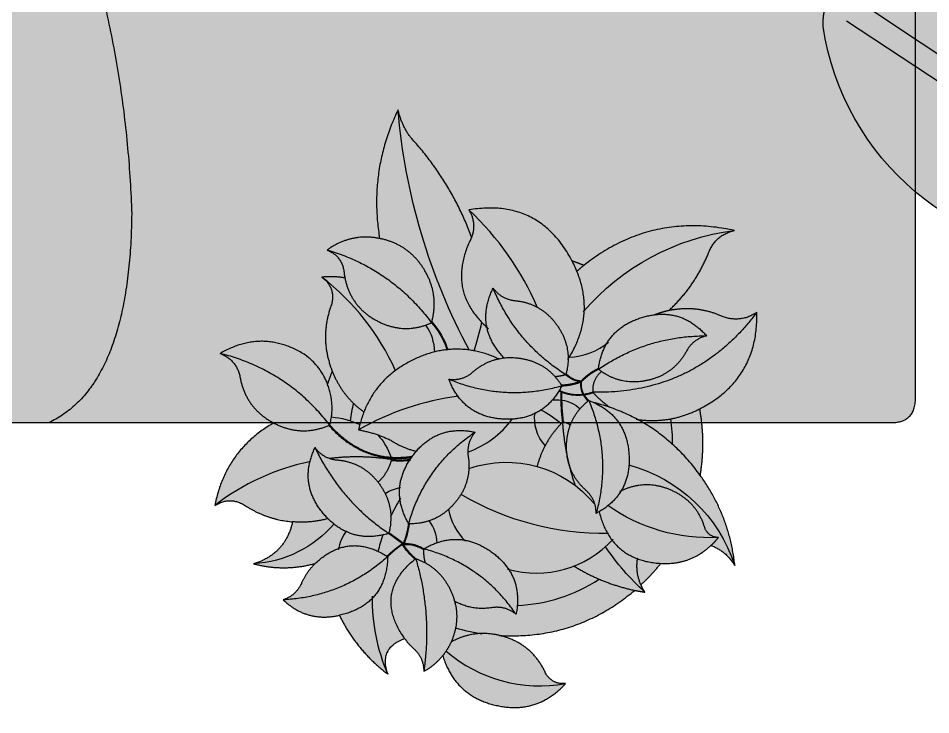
# Model space of a CAD drawing. Header units: metres. Extents: x -17 to 580, y -130 to 19.
# Drawn here: x 315.581 to 316.959, y -29.148 to -28.096 of the extents above; entities that cross this region are included whole.
import ezdxf

# ---------------------------------------------------------------- set-up
doc = ezdxf.new("R2010")
doc.units = ezdxf.units.M
doc.linetypes.add('Style Black Lines_2', pattern=[0])
doc.linetypes.add('Style Border  Fill', pattern=[0])
doc.layers.add('Furniture', color=7, linetype='Continuous', true_color=0x7a8bf7)
doc.layers.add('Imported blocks', color=7, linetype='Continuous', true_color=0x7a8bf7)

# ---------------------------------------------------------------- blocks, each defined once
blk = doc.blocks.new('Armchair round')
at = {"layer": 'Imported blocks', "transparency": 33554483}
h = blk.add_hatch(color=256, dxfattribs=at)
edge = h.paths.add_edge_path(flags=0)
edge.add_spline(control_points=[(0.1499737735708323, 0.06325130641336955), (0.1313258694732813, 0.02376066529356013), (0.08500462045218246, 0.05621246705878366)], knot_values=[0, 0, 0, 1, 1, 1], degree=2, periodic=0)
edge.add_arc((0.3589069686616614, 0.3566144129371362), 0.4065265371930439, 145.2537829922015, 227.641872873092, ccw=False)
edge.add_spline(control_points=[(0.02487038552326958, 0.5883111685626641), (0.1450289749124008, 0.7987602093298279), (0.4483713236997011, 0.7850737043014806)], knot_values=[0, 0, 0, 1, 1, 1], degree=2, periodic=0)
edge.add_spline(control_points=[(0.4483713236997011, 0.7850737043014806), (0.7517136724870013, 0.7987602093298279), (0.8718722618761325, 0.5883111685626636)], knot_values=[0, 0, 0, 1, 1, 1], degree=2, periodic=0)
edge.add_arc((0.5367984801910847, 0.3567313551252242), 0.4073127166741033, -47.53426354331259, 34.649545395741484, ccw=False)
edge.add_spline(control_points=[(0.8117953294672119, 0.05626441509247894), (0.765416762482133, 0.02376034157861341), (0.7467688738288529, 0.06325130641342412)], knot_values=[0, 0, 0, 1, 1, 1], degree=2, periodic=0)
edge.add_spline(control_points=[(0.7467688738288529, 0.06325130641342412), (0.4405073554704849, -0.07871336999504394), (0.1499737735708323, 0.06325130641336955)], knot_values=[0, 0, 0, 1, 1, 1], degree=2, periodic=0)
at = {"layer": 'Imported blocks', "linetype": 'Style Black Lines_2'}
blk.add_lwpolyline([(0.8018568199908718, 0.6423794836078148, 0.3226723737084146), (0.09488582740881384, 0.6423794836078142)], format="xyb", dxfattribs=at)
for points in [[(0.1191595485348046, 0.60289333184312), (0.04551469637796835, 0.574361870890234)], [(0.1424996482007572, 0.5547871741109975), (0.134391594856605, 0.5942962426328063)], [(0.762351052542798, 0.5942962426328063), (0.7542429991986456, 0.5547871741109975)], [(0.8512279510214341, 0.5743618708902318), (0.7775830988645981, 0.60289333184312)], [(0.1155882991884429, 0.5546525585437052), (0.1112258545276862, 0.08115579473470234)], [(0.7811543482109596, 0.5546525585437052), (0.7855167928717163, 0.08115579473470234)], [(0.1482423478650336, 0.5416697514537213), (0.1458264970559163, 0.07780585932439862)], [(0.7485002995343689, 0.5416697514537213), (0.7509161503434859, 0.07780585932439862)]]:
    blk.add_lwpolyline(points, dxfattribs=at)
at = {"layer": 'Imported blocks', "linetype": 'Style Border  Fill'}
for points in [[(0.08500462045218246, 0.05621246705878366, -0.3758159802277521), (0.02487038552326958, 0.5883111685626641)], [(0.8718722618761325, 0.5883111685626636, -0.3747990855418644), (0.8117953294672119, 0.05626441509247894)]]:
    blk.add_lwpolyline(points, format="xyb", dxfattribs=at)
at = {"layer": 'Imported blocks'}
for points, degree in [([(0.02487038552326958, 0.5883111685626641), (0.1450289749124008, 0.7987602093298279), (0.4483713236997011, 0.7850737043014806)], 2), ([(0.4483713236997011, 0.7850737043014806), (0.7517136724870013, 0.7987602093298279), (0.8718722618761325, 0.5883111685626636)], 2), ([(0.134391594856605, 0.5942962426328063), (0.1326169499305749, 0.6029437644248241), (0.127332199212716, 0.6060595770981422), (0.1191595485348046, 0.60289333184312)], 3), ([(0.7775830988645981, 0.60289333184312), (0.7694104481866867, 0.6060595770981422), (0.7641256974688281, 0.6029437644248241), (0.762351052542798, 0.5942962426328063)], 3), ([(0.0295318985182761, 0.5749759424402668), (0.02340749340690033, 0.5793816691171272), (0.02487038552326972, 0.5883111685626613)], 2), ([(0.8718722618761331, 0.5883111685626591), (0.8733351539925017, 0.5793816691171246), (0.8672107488811264, 0.5749759424402646)], 2), ([(0.04551469637796835, 0.574361870890234), (0.03806333501005559, 0.5709390725546915), (0.0295318985182761, 0.5749759424402668)], 2), ([(0.8672107488811264, 0.5749759424402646), (0.8586793123893465, 0.5709390725546889), (0.8512279510214341, 0.5743618708902318)], 2), ([(0.1700306025849176, 0.5337154183224675), (0.1549704667063464, 0.5320412534897286), (0.1455976525677202, 0.5396911625753205), (0.1424996482007572, 0.5547871741109975)], 3), ([(0.7542429991986456, 0.5547871741109975), (0.7511449948316823, 0.5396911625753205), (0.7417721806930558, 0.5320412534897286), (0.7267120448144851, 0.5337154183224675)], 3), ([(0.7267120448144851, 0.5337154183224675), (0.4483713236997011, 0.5646572538123249), (0.1700306025849176, 0.5337154183224675)], 2), ([(0.1458264970559163, 0.07780585932439862), (0.1457936661001774, 0.07150203673156284), (0.1454060694070541, 0.06548324338705924), (0.1499737735708323, 0.06325130641336955)], 3), ([(0.7509161503434859, 0.07780585932439862), (0.7509489812992252, 0.07150203673156284), (0.7513365779923481, 0.06548324338705924), (0.7467688738285699, 0.06325130641336955)], 3), ([(0.1499737735708323, 0.06325130641336955), (0.1313258694732813, 0.02376066529356013), (0.08500462045218246, 0.05621246705878366)], 2), ([(0.7467688738288529, 0.06325130641342412), (0.4405073554704849, -0.07871336999504394), (0.1499737735708323, 0.06325130641336955)], 2), ([(0.8117953294672119, 0.05626441509247894), (0.765416762482133, 0.02376034157861341), (0.7467688738288529, 0.06325130641342412)], 2)]:
    blk.add_open_spline(points, degree=degree, dxfattribs=at)
blk = doc.blocks.new('Carpet lines')
at = {"layer": 'Imported blocks', "transparency": 33554483}
h = blk.add_hatch(color=256, dxfattribs=at)
edge = h.paths.add_edge_path(flags=0)
edge.add_spline(control_points=[(0.15241641, 0.12), (1.183, 0.12), (2.2135835, 0.12)], knot_values=[0, 0, 0, 1, 1, 1], degree=2, periodic=0)
edge.add_spline(control_points=[(2.2135835, 0.12), (2.246, 0.12), (2.246, 0.15241641)], knot_values=[0, 0, 0, 1, 1, 1], degree=2, periodic=0)
edge.add_spline(control_points=[(2.246, 0.15241641), (2.246, 1.6445), (2.246, 3.1365835)], knot_values=[0, 0, 0, 1, 1, 1], degree=2, periodic=0)
edge.add_spline(control_points=[(2.246, 3.1365835), (2.246, 3.169), (2.2135835, 3.169)], knot_values=[0, 0, 0, 1, 1, 1], degree=2, periodic=0)
edge.add_spline(control_points=[(2.2135835, 3.169), (1.183, 3.169), (0.15241641, 3.169)], knot_values=[0, 0, 0, 1, 1, 1], degree=2, periodic=0)
edge.add_spline(control_points=[(0.15241641, 3.169), (0.12, 3.169), (0.12, 3.1365835)], knot_values=[0, 0, 0, 1, 1, 1], degree=2, periodic=0)
edge.add_spline(control_points=[(0.12, 3.1365835), (0.12, 1.6445), (0.12, 0.15241641)], knot_values=[0, 0, 0, 1, 1, 1], degree=2, periodic=0)
edge.add_spline(control_points=[(0.12, 0.15241641), (0.12, 0.12), (0.15241641, 0.12)], knot_values=[0, 0, 0, 1, 1, 1], degree=2, periodic=0)
at = {"layer": 'Imported blocks'}
for points in [[(0.12, 3.1365835), (0.12, 1.6445), (0.12, 0.15241641)], [(1.047, 1.367), (0.74467847, 1.1928752), (0.396, 1.181)], [(0.396, 1.181), (0.17035623, 1.1836073), (0.12, 1.2929424)], [(0.12, 0.15241641), (0.12, 0.12), (0.15241641, 0.12)], [(0.15241641, 0.12), (1.183, 0.12), (2.2135835, 0.12)]]:
    blk.add_open_spline(points, degree=2, dxfattribs=at)
blk = doc.blocks.new('Tradescantia')
at = {"layer": 'Imported blocks', "transparency": 33554483}
h = blk.add_hatch(color=256, dxfattribs=at)
edge = h.paths.add_edge_path(flags=0)
edge.add_spline(control_points=[(0.646816846528909, 0.2494169894796494), (0.6504365695493293, 0.2581902725422344), (0.6534761741146601, 0.2671810286020684)], knot_values=[0, 0, 0, 1, 1, 1], degree=2, periodic=0)
edge.add_spline(control_points=[(0.6534761741146601, 0.2671810286020684), (0.7487369567586982, 0.3171364109929675), (0.7306014973355849, 0.4231612290842361)], knot_values=[0, 0, 0, 1, 1, 1], degree=2, periodic=0)
edge.add_spline(control_points=[(0.7306014973355849, 0.4231612290842361), (0.7110658876252633, 0.4112238938196598), (0.6895510386330101, 0.4190502143353187)], knot_values=[0, 0, 0, 1, 1, 1], degree=2, periodic=0)
edge.add_spline(control_points=[(0.6895510386330101, 0.4190502143353187), (0.7743557244164073, 0.4504840346936422), (0.8408236045331688, 0.5118186962312019)], knot_values=[0, 0, 0, 1, 1, 1], degree=2, periodic=0)
edge.add_spline(control_points=[(0.8408236045331688, 0.5118186962312019), (0.8594558757161932, 0.5252015577129485), (0.881852875068794, 0.5301651180154106)], knot_values=[0, 0, 0, 1, 1, 1], degree=2, periodic=0)
edge.add_spline(control_points=[(0.881852875068794, 0.5301651180154106), (0.7890630275598921, 0.5748791374307972), (0.6874491819164278, 0.5580290422811159)], knot_values=[0, 0, 0, 1, 1, 1], degree=2, periodic=0)
edge.add_spline(control_points=[(0.6874491819164278, 0.5580290422811159), (0.6959604567852711, 0.6013316055849998), (0.6701872899156793, 0.6371547497531445)], knot_values=[0, 0, 0, 1, 1, 1], degree=2, periodic=0)
edge.add_spline(control_points=[(0.6701872899156793, 0.6371547497531445), (0.6597564320607434, 0.6131560583529303), (0.6336383156511638, 0.6115485821546423)], knot_values=[0, 0, 0, 1, 1, 1], degree=2, periodic=0)
edge.add_spline(control_points=[(0.6336383156511638, 0.6115485821546423), (0.6307882765542483, 0.6111415500742695), (0.627968151009095, 0.6105625078669025)], knot_values=[0, 0, 0, 1, 1, 1], degree=2, periodic=0)
edge.add_spline(control_points=[(0.627968151009095, 0.6105625078669025), (0.630875778618098, 0.6278100644837501), (0.6290774625525628, 0.6452082990749987)], knot_values=[0, 0, 0, 1, 1, 1], degree=2, periodic=0)
edge.add_spline(control_points=[(0.6290774625525628, 0.6452082990749987), (0.6137282364575618, 0.6248281798344555), (0.5888187417318895, 0.6303476974297656)], knot_values=[0, 0, 0, 1, 1, 1], degree=2, periodic=0)
edge.add_spline(control_points=[(0.5888187417318895, 0.6303476974297656), (0.5378596268497904, 0.64973969140952), (0.487167540617876, 0.6296600197603887)], knot_values=[0, 0, 0, 1, 1, 1], degree=2, periodic=0)
edge.add_spline(control_points=[(0.487167540617876, 0.6296600197603887), (0.477532843005341, 0.6335582482661754), (0.4676442890692112, 0.6367582614880478)], knot_values=[0, 0, 0, 1, 1, 1], degree=2, periodic=0)
edge.add_spline(control_points=[(0.4676442890692112, 0.6367582614880478), (0.4931931543756978, 0.646670820526827), (0.5100910268677513, 0.6682454642177197)], knot_values=[0, 0, 0, 1, 1, 1], degree=2, periodic=0)
edge.add_spline(control_points=[(0.5100910268677513, 0.6682454642177197), (0.5524199291198155, 0.7324624301729489), (0.5138737254683525, 0.7990187586956292)], knot_values=[0, 0, 0, 1, 1, 1], degree=2, periodic=0)
edge.add_spline(control_points=[(0.5138737254683525, 0.7990187586956292), (0.5040042328983384, 0.7735621461777497), (0.4771275104910783, 0.7687571698908139)], knot_values=[0, 0, 0, 1, 1, 1], degree=2, periodic=0)
edge.add_spline(control_points=[(0.4771275104910783, 0.7687571698908139), (0.4309417229723416, 0.75979668543743), (0.4090092237119571, 0.7181747834318951)], knot_values=[0, 0, 0, 1, 1, 1], degree=2, periodic=0)
edge.add_spline(control_points=[(0.4090092237119571, 0.7181747834318951), (0.3669405917433723, 0.7910963980765264), (0.2842856695342861, 0.8070806250737343)], knot_values=[0, 0, 0, 1, 1, 1], degree=2, periodic=0)
edge.add_spline(control_points=[(0.2842856695342861, 0.8070806250737343), (0.2994754342535269, 0.782786726898879), (0.2829513843136246, 0.7593799284347669)], knot_values=[0, 0, 0, 1, 1, 1], degree=2, periodic=0)
edge.add_spline(control_points=[(0.2829513843136246, 0.7593799284347669), (0.2628870187562127, 0.7273009581370948), (0.2596809559468008, 0.6896000262939397)], knot_values=[0, 0, 0, 1, 1, 1], degree=2, periodic=0)
edge.add_spline(control_points=[(0.2596809559468008, 0.6896000262939397), (0.2108728027642009, 0.7005451883101484), (0.1962228449700424, 0.748372075364249)], knot_values=[0, 0, 0, 1, 1, 1], degree=2, periodic=0)
edge.add_spline(control_points=[(0.1962228449700424, 0.748372075364249), (0.184120477385099, 0.7017361593834834), (0.196822722406425, 0.6552600479718702)], knot_values=[0, 0, 0, 1, 1, 1], degree=2, periodic=0)
edge.add_spline(control_points=[(0.196822722406425, 0.6552600479718702), (0.1838103868720761, 0.6690146789100107), (0.1663319134446691, 0.6762957306850155)], knot_values=[0, 0, 0, 1, 1, 1], degree=2, periodic=0)
edge.add_spline(control_points=[(0.1663319134446691, 0.6762957306850155), (0.1482288877158644, 0.6848072013033681), (0.1418681748621194, 0.7037731182233893)], knot_values=[0, 0, 0, 1, 1, 1], degree=2, periodic=0)
edge.add_spline(control_points=[(0.1418681748621194, 0.7037731182233893), (0.1075697973485436, 0.6675622340193554), (0.1184918509652059, 0.6188968913235899)], knot_values=[0, 0, 0, 1, 1, 1], degree=2, periodic=0)
edge.add_spline(control_points=[(0.1184918509652059, 0.6188968913235899), (0.06550236874053786, 0.5928256224958826), (0.02981212829092043, 0.5457745542681205)], knot_values=[0, 0, 0, 1, 1, 1], degree=2, periodic=0)
edge.add_spline(control_points=[(0.02981212829092043, 0.5457745542681205), (0.06917856718288805, 0.5593521176079569), (0.0835328892391735, 0.5202622189692298)], knot_values=[0, 0, 0, 1, 1, 1], degree=2, periodic=0)
edge.add_spline(control_points=[(0.0835328892391735, 0.5202622189692298), (0.07471486791283397, 0.5140323445849055), (0.0676382363522433, 0.5058781971302904)], knot_values=[0, 0, 0, 1, 1, 1], degree=2, periodic=0)
edge.add_spline(control_points=[(0.0676382363522433, 0.5058781971302904), (0.05386338471715295, 0.4913724005283819), (0.03385939287581052, 0.4913018098973123)], knot_values=[0, 0, 0, 1, 1, 1], degree=2, periodic=0)
edge.add_spline(control_points=[(0.03385939287581052, 0.4913018098973123), (0.04285854920218862, 0.4745294854457449), (0.05769285472307908, 0.4626030835655072)], knot_values=[0, 0, 0, 1, 1, 1], degree=2, periodic=0)
edge.add_spline(control_points=[(0.05769285472307908, 0.4626030835655072), (-0.003339460316871948, 0.4442554413959647), (-0.01747939724670728, 0.3821133329996619)], knot_values=[0, 0, 0, 1, 1, 1], degree=2, periodic=0)
edge.add_spline(control_points=[(-0.01747939724670728, 0.3821133329996619), (-0.03161933417654265, 0.3199712246033592), (0.01546546357717148, 0.2770224030501368)], knot_values=[0, 0, 0, 1, 1, 1], degree=2, periodic=0)
edge.add_spline(control_points=[(0.01546546357717148, 0.2770224030501368), (0.01381476901230964, 0.2960146641111691), (0.02969111224300347, 0.3065679810483933)], knot_values=[0, 0, 0, 1, 1, 1], degree=2, periodic=0)
edge.add_spline(control_points=[(0.02969111224300347, 0.3065679810483933), (0.07618805342090806, 0.3272333245426771), (0.08801565398967312, 0.376722008354497)], knot_values=[0, 0, 0, 1, 1, 1], degree=2, periodic=0)
edge.add_spline(control_points=[(0.08801565398967312, 0.376722008354497), (0.08145444925855656, 0.2610917745340819), (0.1562222662779325, 0.1726430666913627)], knot_values=[0, 0, 0, 1, 1, 1], degree=2, periodic=0)
edge.add_spline(control_points=[(0.1562222662779325, 0.1726430666913627), (0.1546190932638954, 0.1649948260373288), (0.1534355087306258, 0.1572705217665331)], knot_values=[0, 0, 0, 1, 1, 1], degree=2, periodic=0)
edge.add_spline(control_points=[(0.1534355087306258, 0.1572705217665331), (0.1587098640904425, 0.1607489809915621), (0.1645080881020501, 0.1632587820500813)], knot_values=[0, 0, 0, 1, 1, 1], degree=2, periodic=0)
edge.add_spline(control_points=[(0.1645080881020501, 0.1632587820500813), (0.1795485086479445, 0.1469464591238275), (0.1968909848205815, 0.1331064934573389)], knot_values=[0, 0, 0, 1, 1, 1], degree=2, periodic=0)
edge.add_spline(control_points=[(0.1968909848205815, 0.1331064934573389), (0.1942371672902979, 0.089503479863153), (0.2238824393422203, 0.05741885134817471)], knot_values=[0, 0, 0, 1, 1, 1], degree=2, periodic=0)
edge.add_spline(control_points=[(0.2238824393422203, 0.05741885134817471), (0.2156685386160196, 0.03442493511986425), (0.1934905439004615, 0.02134133592197031)], knot_values=[0, 0, 0, 1, 1, 1], degree=2, periodic=0)
edge.add_spline(control_points=[(0.1934905439004615, 0.02134133592197031), (0.2681463462567895, 0.02917587935573896), (0.3298010176179706, 0.07369310463563049)], knot_values=[0, 0, 0, 1, 1, 1], degree=2, periodic=0)
edge.add_spline(control_points=[(0.3298010176179706, 0.07369310463563049), (0.380102800382826, 0.0652033097826391), (0.430288835282883, 0.07435251012912794)], knot_values=[0, 0, 0, 1, 1, 1], degree=2, periodic=0)
edge.add_spline(control_points=[(0.430288835282883, 0.07435251012912794), (0.4759255560856482, -0.01452607859251474), (0.5757999840419792, -0.01184047639281653)], knot_values=[0, 0, 0, 1, 1, 1], degree=2, periodic=0)
edge.add_spline(control_points=[(0.5757999840419792, -0.01184047639281653), (0.5600583688104265, 0.01187858724992905), (0.5691285579386234, 0.03886236199266434)], knot_values=[0, 0, 0, 1, 1, 1], degree=2, periodic=0)
edge.add_spline(control_points=[(0.5691285579386234, 0.03886236199266434), (0.587284990502372, 0.07849698422687754), (0.5785273845308752, 0.1212037010374312)], knot_values=[0, 0, 0, 1, 1, 1], degree=2, periodic=0)
edge.add_spline(control_points=[(0.5785273845308752, 0.1212037010374312), (0.615563286241363, 0.08127516217935508), (0.6660833010346092, 0.06093617655717787)], knot_values=[0, 0, 0, 1, 1, 1], degree=2, periodic=0)
edge.add_spline(control_points=[(0.6660833010346092, 0.06093617655717787), (0.6929723866482888, 0.050272879784738), (0.6995879864846398, 0.02211328706746932)], knot_values=[0, 0, 0, 1, 1, 1], degree=2, periodic=0)
edge.add_spline(control_points=[(0.6995879864846398, 0.02211328706746932), (0.7272388092914018, 0.1483103014894633), (0.6468168465289212, 0.2494169894796612)], knot_values=[0, 0, 0, 1, 1, 1], degree=2, periodic=0)
at = {"layer": 'Imported blocks'}
for points, degree in [([(0.2842856695342861, 0.8070806250737343), (0.2994754342535269, 0.782786726898879), (0.2829513843136246, 0.7593799284347669)], 2), ([(0.3506378735883927, 0.6627005573155166), (0.3398668288251041, 0.7154661130311051), (0.317312676112258, 0.7645431579210451), (0.2842856695342846, 0.8070806250737348)], 3), ([(0.4090092237119571, 0.7181747834318951), (0.3669405917433723, 0.7910963980765264), (0.2842856695342861, 0.8070806250737343)], 2), ([(0.4057966225940445, 0.6333905985407319), (0.4884483932757482, 0.6975337362073576), (0.5138737254683418, 0.7990187586955981)], 2), ([(0.5138737254683525, 0.7990187586956292), (0.5040042328983384, 0.7735621461777497), (0.4771275104910783, 0.7687571698908139)], 2), ([(0.5100910268677513, 0.6682454642177197), (0.5524199291198155, 0.7324624301729489), (0.5138737254683525, 0.7990187586956292)], 2), ([(0.2829513843136246, 0.7593799284347669), (0.2628870187562127, 0.7273009581370948), (0.2596809559468008, 0.6896000262939397)], 2), ([(0.4771275104910783, 0.7687571698908139), (0.4309417229723416, 0.75979668543743), (0.4090092237119571, 0.7181747834318951)], 2), ([(0.1962228449700424, 0.748372075364249), (0.184120477385099, 0.7017361593834834), (0.196822722406425, 0.6552600479718702)], 2), ([(0.2596809559468008, 0.6896000262939397), (0.2108728027642009, 0.7005451883101484), (0.1962228449700424, 0.748372075364249)], 2), ([(0.2566508164503659, 0.626673650168837), (0.22070672559168, 0.6578747382274991), (0.1993539167431216, 0.700878055180055), (0.1962228449700608, 0.7483720753642192)], 3), ([(0.4090092237119789, 0.7181747834318909), (0.3870767244515858, 0.6765528814263733), (0.4057966225940445, 0.6333905985407319)], 2), ([(0.1418681748621194, 0.7037731182233893), (0.1075697973485436, 0.6675622340193554), (0.1184918509652059, 0.6188968913235899)], 2), ([(0.1663319134446691, 0.6762957306850155), (0.1482288877158644, 0.6848072013033681), (0.1418681748621194, 0.7037731182233893)], 2), ([(0.207104811082279, 0.5458224582447091), (0.1465725692190565, 0.6132688051351188), (0.1418681748621179, 0.7037731182234167)], 2), ([(0.264431087248733, 0.6358810535565229), (0.2573615417701099, 0.6623254278253708), (0.2596809559467957, 0.6896000262939498)], 2), ([(0.196822722406425, 0.6552600479718702), (0.1838103868720761, 0.6690146789100107), (0.1663319134446691, 0.6762957306850155)], 2), ([(0.2708485348025932, 0.6419511064819193), (0.3168381672615362, 0.6815115997849767), (0.3717347862263612, 0.6556960976531039)], 2), ([(0.4676442890692112, 0.6367582614880478), (0.4931931543756978, 0.646670820526827), (0.5100910268677513, 0.6682454642177197)], 2), ([(0.1968227224064494, 0.6552600479718772), (0.24478262152209, 0.6045642516312002), (0.2071048110822898, 0.54582245824471)], 2), ([(0.3717347862263598, 0.6556960976531208), (0.291761863164913, 0.6176390667530983), (0.2421797648958295, 0.5442522726062478)], 2), ([(0.3717347862263825, 0.6556960976531029), (0.3557170562002339, 0.6437129011916224), (0.3533066443734156, 0.6238545380302278)], 2), ([(0.2421797648958269, 0.5442522726062445), (0.2248589023436501, 0.6023906131788618), (0.2708485348025932, 0.6419511064819193)], 2), ([(0.4052802520404111, 0.6346034423066885), (0.4028083109910767, 0.632415802238349), (0.4003934142469119, 0.6301635736539544), (0.398043359801157, 0.6278454814586348)], 3), ([(0.4057966225940499, 0.6333905985407509), (0.4372704505971887, 0.6249736885343634), (0.4676442890692306, 0.6367582614880504)], 2), ([(0.487167540617876, 0.6296600197603887), (0.477532843005341, 0.6335582482661754), (0.4676442890692112, 0.6367582614880478)], 2), ([(0.5888187417318895, 0.6303476974297656), (0.5378596268497904, 0.64973969140952), (0.487167540617876, 0.6296600197603887)], 2), ([(0.4878043052227901, 0.533997002044818), (0.5435603457629237, 0.5589584599253796), (0.591722325400525, 0.5968719342489941), (0.6290774625525426, 0.6452082990749722)], 3), ([(0.6701872899156777, 0.6371547497531287), (0.6414840926947134, 0.5399657396529083), (0.5601026548554878, 0.4795783337624059)], 2), ([(0.6290774625525628, 0.6452082990749987), (0.6137282364575618, 0.6248281798344555), (0.5888187417318895, 0.6303476974297656)], 2), ([(0.627968151009095, 0.6105625078669025), (0.630875778618098, 0.6278100644837501), (0.6290774625525628, 0.6452082990749987)], 2), ([(0.6701872899156793, 0.6371547497531445), (0.6597564320607434, 0.6131560583529303), (0.6336383156511638, 0.6115485821546423)], 2), ([(0.6874491819164278, 0.5580290422811159), (0.6959604567852711, 0.6013316055849998), (0.6701872899156793, 0.6371547497531445)], 2), ([(0.2459812419041077, 0.6081579941820271), (0.2374114565576592, 0.6144496927867361), (0.2276193802945254, 0.6186674104848378), (0.2171599903648843, 0.6205721032465249)], 3), ([(0.3533066443734156, 0.6238545380302278), (0.3501468760400129, 0.5823594784252843), (0.3163157637093023, 0.5581256189306403)], 2), ([(0.3536490638488196, 0.5397987438783358), (0.360790253451441, 0.5863022858223267), (0.3553748777272797, 0.6330382431575984)], 2), ([(0.3583229435611247, 0.5088350659906719), (0.3468992108394928, 0.5810337468099246), (0.4057966225940499, 0.6333905985407509)], 2), ([(0.3915930667207079, 0.6211307553873635), (0.3895411488932739, 0.6188734721341258), (0.3875516354376005, 0.6165593657189307), (0.3856316559746231, 0.6141888408046663)], 3), ([(0.398043359801157, 0.6278454814586348), (0.3958335000964615, 0.6256656772658173), (0.3936809769946756, 0.6234276333776404), (0.3915930667207079, 0.6211307553873635)], 3), ([(0.4180270244981324, 0.6309275336364304), (0.4166685044867672, 0.6159997137517904), (0.4128258624343578, 0.6014867461402931), (0.4066192866830937, 0.5878425605444669)], 3), ([(0.4871675406178558, 0.629660019760412), (0.4492195216613776, 0.6146284079838465), (0.4252428927546414, 0.5815962605878436)], 2), ([(0.1184918509652059, 0.6188968913235899), (0.06550236874053786, 0.5928256224958826), (0.02981212829092043, 0.5457745542681205)], 2), ([(0.2071048110822898, 0.54582245824471), (0.1344162827792481, 0.5479424757288522), (0.1184918509651953, 0.6188968913236088)], 2), ([(0.3801737365712318, 0.6070291896738749), (0.3784521929036973, 0.604624571707853), (0.3768030402330846, 0.602168041528163), (0.3752329668784307, 0.5996618909819649)], 3), ([(0.3856316559746231, 0.6141888408046663), (0.3837426219203048, 0.6118565229981461), (0.3819208984835848, 0.6094695906949014), (0.3801737365712318, 0.6070291896738749)], 3), ([(0.6279681510090859, 0.6105625078668914), (0.5836196718055341, 0.6014566574780882), (0.5627920620975362, 0.5612582148114571)], 2), ([(0.6336383156511638, 0.6115485821546423), (0.6307882765542483, 0.6111415500742695), (0.627968151009095, 0.6105625078669025)], 2), ([(0.3752329668784307, 0.5996618909819649), (0.3736830969088016, 0.5971879890719625), (0.3722102841959487, 0.5946657355888975), (0.3708209278764409, 0.5920982562924568)], 3), ([(0.4387497950671659, 0.5975547740207691), (0.430051864508827, 0.5997754027437442), (0.4212436105843249, 0.6015152015130512), (0.4123545810156541, 0.6027683340879546)], 3), ([(0.366948073578318, 0.584350196676758), (0.3657524583023062, 0.5817480751568102), (0.364642396798796, 0.579106597482679), (0.3636225039295422, 0.5764307204254435)], 3), ([(0.3708209278764409, 0.5920982562924568), (0.369446528097588, 0.5895584161321679), (0.368153797553048, 0.5869743186369821), (0.366948073578318, 0.584350196676758)], 3), ([(0.3985309689762923, 0.5897487415392194), (0.3940274088684694, 0.564382113282375), (0.3828819447832526, 0.5411544032555473)], 2), ([(0.5032478138733883, 0.5095198441607539), (0.4702518459206161, 0.5749066723854599), (0.3985309689762923, 0.5897487415392194)], 2), ([(0.4494285087400641, 0.4387302804707626), (0.4424054685445081, 0.4920262369735088), (0.4252008057554492, 0.5430743172867151), (0.3985309689762913, 0.5897487415392335)], 3), ([(0.1475677400472171, 0.5694930879008089), (0.1069629380546055, 0.5699966942260958), (0.06705569346793284, 0.5619585098134926), (0.02981212829089777, 0.5457745542681381)], 3), ([(0.3608510302461128, 0.5683533395303835), (0.3600209407245231, 0.5656390212498023), (0.3592825266941201, 0.5628966549533388), (0.358637877833706, 0.560132424635536)], 3), ([(0.3636225039295422, 0.5764307204254435), (0.3626085155232311, 0.5737703348157903), (0.3616836547472194, 0.5710759469666093), (0.3608510302461128, 0.5683533395303835)], 3), ([(0.2400361527067088, 0.5529477874812384), (0.2317319949510923, 0.5559012528698345), (0.2232994982111656, 0.5584690061573376), (0.2147585888192242, 0.5606449796384364)], 3), ([(0.3163157637093023, 0.5581256189306403), (0.2824846513785915, 0.5338917594359963), (0.2421797648958269, 0.5442522726062445)], 2), ([(0.3194399804461733, 0.5604687321165535), (0.3334921476974501, 0.5450820209410774), (0.3536490638488173, 0.5397987438783134)], 2), ([(0.3569859112334236, 0.5517826909894153), (0.3565280505552216, 0.5489748162316902), (0.3561647467443813, 0.5461515455646458), (0.3558952857723784, 0.5433193804202874)], 3), ([(0.3909825271053313, 0.5608069790923333), (0.3811862241432396, 0.5517229802907881), (0.3696375194127986, 0.544937229967784), (0.3569340794848558, 0.5408009031010207)], 3), ([(0.358637877833706, 0.560132424635536), (0.357993383065502, 0.5573688550593936), (0.3574426086467458, 0.5545834319130981), (0.3569859112334236, 0.5517826909894153)], 3), ([(0.5627920620975362, 0.5612582148114571), (0.5419644523895383, 0.5210597721448258), (0.5601026548554857, 0.4795783337624041)], 2), ([(0.640931515950061, 0.4909555549622218), (0.6788579762547958, 0.5143198174292258), (0.6874491819164171, 0.5580290422811198)], 2), ([(0.881852875068794, 0.5301651180154106), (0.7890630275598921, 0.5748791374307972), (0.6874491819164278, 0.5580290422811159)], 2), ([(0.02981212829092043, 0.5457745542681205), (0.06917856718288805, 0.5593521176079569), (0.0835328892391735, 0.5202622189692298)], 2), ([(0.08353288923917547, 0.5202622189692265), (0.1517594871354613, 0.5684638640814432), (0.2043137395994938, 0.5035306845815005)], 2), ([(0.2261940164654499, 0.5224320318931575), (0.2178164733649402, 0.5350796962937936), (0.207104811082279, 0.5458224582447091)], 2), ([(0.2077890153241356, 0.5469062290090311), (0.2149445049080837, 0.5397565412125973), (0.2213629692859658, 0.531931354625404), (0.2269748119765239, 0.523515519052575)], 3), ([(0.2421797648958295, 0.5442522726062478), (0.2340969131814035, 0.5334080707556482), (0.2261940164654618, 0.5224320318931487)], 2), ([(0.2434948538023846, 0.5439248564265686), (0.2380630411809116, 0.5366422255629181), (0.2326919576819621, 0.529314647726185), (0.2273820160189098, 0.5219426859665192)], 3), ([(0.2953680883564505, 0.5262813917180404), (0.2863928705155521, 0.531864408388656), (0.2771211851601804, 0.5369436248726909), (0.2675845306182293, 0.5415017857500004)], 3), ([(0.3022649755033728, 0.5498900706913299), (0.3070166556060787, 0.5427611793111545), (0.3101240217355563, 0.534752934587551), (0.311424302376177, 0.5262848281661356)], 3), ([(0.3524311826171936, 0.5401296280083263), (0.3512022702500384, 0.530580604709561), (0.3513838860582048, 0.5209429961918535), (0.3529716910973695, 0.5114470524934045)], 3), ([(0.3536490638488173, 0.5397987438783134), (0.3518583107492507, 0.5256851463391754), (0.3542045749500733, 0.5116532014825119)], 2), ([(0.3556503950088591, 0.5403933016089464), (0.3546531050022341, 0.540084660280655), (0.3536490638488196, 0.5397987438783358)], 2), ([(0.3558952857723784, 0.5433193804202874), (0.3556244176726278, 0.5404724256827215), (0.3554483750671374, 0.5376164833312053), (0.3553648005694266, 0.5347578883861894)], 3), ([(0.3828819447832526, 0.5411544032555473), (0.3709255464070614, 0.5233523536595953), (0.3662266510169092, 0.5024289501587368)], 2), ([(0.2566411224175811, 0.5141045780712828), (0.309189399418684, 0.5444155910583782), (0.3583229435611199, 0.5088350659906787)], 2), ([(0.3553648005694266, 0.5347578883861894), (0.355280581371295, 0.5318772420090406), (0.3552902623963402, 0.5289939019559037), (0.3553906196879042, 0.5261137758090605)], 3), ([(0.3553906196879042, 0.5261137758090605), (0.355491975897276, 0.5232049819964024), (0.3556858224700975, 0.5202994663884238), (0.3559676313873849, 0.5174025801329297)], 3), ([(0.5183323850919203, 0.4222223760934675), (0.6311558036556127, 0.4828510370435704), (0.7542246742298264, 0.5193947579652216), (0.8818528750687876, 0.530165118015404)], 3), ([(0.8408236045331688, 0.5118186962312019), (0.8594558757161932, 0.5252015577129485), (0.881852875068794, 0.5301651180154106)], 2), ([(0.0835328892391735, 0.5202622189692298), (0.07471486791283397, 0.5140323445849055), (0.0676382363522433, 0.5058781971302904)], 2), ([(0.2035054463160107, 0.5045149127001587), (0.2097350177898528, 0.5120343979913504), (0.2171428565195157, 0.5184197058377102), (0.2254987318084227, 0.5234723851218512)], 3), ([(0.2261940164654442, 0.5224320318931376), (0.2136385696668823, 0.5148512458003736), (0.2043137395994827, 0.5035306845815093)], 2), ([(0.2172862939610667, 0.4913949151433863), (0.2230184248637919, 0.5004895714484459), (0.2256830526683145, 0.5109652355611205), (0.2249931332071298, 0.5216934278193817)], 3), ([(0.2187578426740089, 0.4913965182696319), (0.2274824738386286, 0.5057146966329666), (0.2261940164654442, 0.5224320318931376)], 2), ([(0.2261940164654618, 0.5224320318931487), (0.2408774975149587, 0.5162936765397426), (0.2566411224175982, 0.5141045780712815)], 2), ([(0.2262824348274126, 0.5210419073160893), (0.2360187848223243, 0.5170285632243563), (0.2461945712589156, 0.51427970094899), (0.2566273994818039, 0.5128445921399543)], 3), ([(0.2873022421196367, 0.4451951317164998), (0.2558939392997238, 0.472496095463444), (0.2566411224175811, 0.5141045780712828)], 2), ([(0.2566411224175982, 0.5141045780712815), (0.3443730910821087, 0.48957155902289), (0.3950526951802466, 0.4138725162427172)], 2), ([(0.3559676313873849, 0.5174025801329297), (0.3562527930510904, 0.5144712289459845), (0.3566280225268747, 0.5115487136637966), (0.3570883029896686, 0.5086397133369174)], 3), ([(0.6895510386330101, 0.4190502143353187), (0.7743557244164073, 0.4504840346936422), (0.8408236045331688, 0.5118186962312019)], 2), ([(0.0676382363522433, 0.5058781971302904), (0.05386338471715295, 0.4913724005283819), (0.03385939287581052, 0.4913018098973123)], 2), ([(0.2043137395994827, 0.5035306845815093), (0.1204328034252929, 0.4786514805476112), (0.03385939287583315, 0.4913018098972838)], 2), ([(0.2043137395994938, 0.5035306845815005), (0.190379561174371, 0.4652647819894632), (0.1528850526807682, 0.449371309669368)], 2), ([(0.3583229435611199, 0.5088350659906787), (0.407456487703556, 0.4732545409229791), (0.3950526951802172, 0.4138725162427118)], 2), ([(0.5055755615453523, 0.3776226297453534), (0.5362437818261608, 0.4441330159360483), (0.5032478138733883, 0.5095198441607539)], 2), ([(0.03385939287581052, 0.4913018098973123), (0.04285854920218862, 0.4745294854457449), (0.05769285472307908, 0.4626030835655072)], 2), ([(0.1200256847214963, 0.3519110685658411), (0.1953759586209282, 0.4032613686675506), (0.2187578426740089, 0.4913965182696319)], 2), ([(0.1975616746022933, 0.4889970722537731), (0.2080152392573185, 0.4914734470661254), (0.2187578426740185, 0.4913965182696236)], 2), ([(0.2187578426740185, 0.4913965182696236), (0.2496343147108306, 0.4391784907441676), (0.2145862277321711, 0.3896637401820753)], 2), ([(0.2276822580366633, 0.4711782538178714), (0.2399915880353468, 0.4717034840983282), (0.251677034150701, 0.4757915059106033), (0.2616293202500536, 0.4830542514837757)], 3), ([(0.5157403429087265, 0.4748108341666491), (0.5305518797831739, 0.4750624839631734), (0.5447064590104344, 0.4796747048370584), (0.5568228909236133, 0.4881974408940126)], 3), ([(0.5601026548554857, 0.4795783337624041), (0.6030050556453259, 0.4675912924952176), (0.640931515950061, 0.4909555549622218)], 2), ([(0.5601026548554878, 0.4795783337624059), (0.5419185266709782, 0.4634523190928008), (0.5187942544312995, 0.4559704142323524)], 2), ([(0.5615417094875983, 0.479187591996815), (0.5492548689478375, 0.4681376126703706), (0.5349013654099362, 0.4598681019425223), (0.5191790541219615, 0.4547811164571506)], 3), ([(0.05769285472307908, 0.4626030835655072), (-0.003339460316871948, 0.4442554413959647), (-0.01747939724670728, 0.3821133329996619)], 2), ([(0.06437312106709334, 0.4577027194592026), (0.02142302885339416, 0.40711597939267), (0.003896309194870099, 0.3423667475537086), (0.01546546357717429, 0.2770224030501281)], 3), ([(0.07820135204879848, 0.4500731564984221), (0.0671362044274763, 0.4550108721531499), (0.05769285472310846, 0.4626030835654865)], 2), ([(0.1528850526807682, 0.449371309669368), (0.1153905441871654, 0.4334778373492728), (0.07820135204879848, 0.4500731564984221)], 2), ([(0.08801565398966474, 0.3767220083544928), (0.097232624565937, 0.415287374161381), (0.07820135204877061, 0.4500731564984266)], 2), ([(0.09970729917509388, 0.4434388295760283), (0.09580364059682552, 0.4303707961173339), (0.0928273052189839, 0.4170570520059789), (0.09079464655616454, 0.4035707497872939)], 3), ([(0.1301997575069763, 0.387265977338526), (0.1250112970069868, 0.4177764240924713), (0.13983803054841, 0.444942127764154)], 2), ([(0.2786696031160187, 0.4538028502199346), (0.2602289101965005, 0.4505026097345594), (0.243587310751595, 0.4416828372310865), (0.2305032287489558, 0.4282754683332941)], 3), ([(0.3598096688119379, 0.4244276298742706), (0.3187105449395495, 0.4178941679695555), (0.2873022421196367, 0.4451951317164998)], 2), ([(0.4147565464049427, 0.371317411732056), (0.4182841937756899, 0.4318784109652058), (0.4750022228512364, 0.4533991939870982)], 2), ([(0.4147565464049427, 0.371317411732056), (0.4182841937756899, 0.4318784109652058), (0.4750022228512364, 0.4533991939870982)], 2), ([(0.4750022228512397, 0.4533991939870956), (0.4407489003052944, 0.3698033703513438), (0.4650646694087088, 0.2827959269474354)], 2), ([(0.4750022228512752, 0.4533991939870845), (0.4724829100020047, 0.4335543524560335), (0.4850836618024263, 0.4180177593066856)], 2), ([(0.4750022228512752, 0.4533991939870845), (0.4724829100020047, 0.4335543524560335), (0.4850836618024263, 0.4180177593066856)], 2), ([(0.3013698934504679, 0.4351820332293113), (0.2615435071212273, 0.3672770172365024), (0.2413398541724501, 0.2908554204971455), (0.2424040808300698, 0.2121401127949535)], 3), ([(0.6815665154759362, 0.4228276577790645), (0.6056870229032679, 0.4562862754398887), (0.551328458175314, 0.3936578240014685)], 2), ([(0.3401225549715685, 0.4235031325113606), (0.3635447202109866, 0.3532917855978583), (0.3430263555607616, 0.2806269628395789), (0.2863402908659425, 0.2330357753220818)], 3), ([(0.3950526951802115, 0.413872516242709), (0.3796865173426369, 0.4266805313617296), (0.3598096688119379, 0.4244276298742706)], 2), ([(0.3650815303196361, 0.4247254407385512), (0.3746761283668821, 0.3977690394940936), (0.3918582045970789, 0.3747117723412653), (0.4149460330995389, 0.3578104098286924)], 3), ([(0.4850836618024263, 0.4180177593066856), (0.5127182314196673, 0.3869025753990265), (0.5066237133012504, 0.3457360725545584)], 2), ([(0.4850836618024263, 0.4180177593066856), (0.5127182314196673, 0.3869025753990265), (0.5066237133012504, 0.3457360725545584)], 2), ([(0.5172538025074764, 0.4150404005198798), (0.5318012999790626, 0.4111567791397356), (0.546351669819981, 0.4072839314772609), (0.5609049031646064, 0.4034218598922016)], 3), ([(0.5829757275133659, 0.3194775226724919), (0.6389750284205078, 0.3435349271524981), (0.6889692234200279, 0.3786479256680272), (0.7306014973355879, 0.4231612290842317)], 3), ([(0.6534761741146601, 0.2671810286020684), (0.7487369567586982, 0.3171364109929675), (0.7306014973355849, 0.4231612290842361)], 2), ([(0.689551038633012, 0.4190502143353199), (0.6853825987261765, 0.4205665413508135), (0.6815665154759362, 0.4228276577790645)], 2), ([(0.7306014973355849, 0.4231612290842361), (0.7110658876252633, 0.4112238938196598), (0.6895510386330101, 0.4190502143353187)], 2), ([(0.2145862277321711, 0.3896637401820753), (0.1795381407535115, 0.340148989619983), (0.1200256847214955, 0.3519110685658353)], 2), ([(0.1200256847214955, 0.3519110685658353), (0.132667085587523, 0.3674146054774307), (0.1301997575069763, 0.387265977338526)], 2), ([(0.481751230109084, 0.2766766514811183), (0.5298214752180578, 0.3523182299571943), (0.6126591450898313, 0.3865281307083976)], 2), ([(0.5069052796052442, 0.3697884995072701), (0.5539475251685484, 0.4150193854419084), (0.6126591450898291, 0.3865281307084233)], 2), ([(0.6126591450898291, 0.3865281307084233), (0.5964960987611571, 0.3747416721223115), (0.5938430671120948, 0.3549142644325965)], 2), ([(-0.01747939724670728, 0.3821133329996619), (-0.03161933417654265, 0.3199712246033592), (0.01546546357717148, 0.2770224030501368)], 2), ([(0.02969111224300347, 0.3065679810483933), (0.07618805342090806, 0.3272333245426771), (0.08801565398967312, 0.376722008354497)], 2), ([(0.08801565398967312, 0.376722008354497), (0.08145444925855656, 0.2610917745340819), (0.1562222662779325, 0.1726430666913627)], 2), ([(0.1881916841478988, 0.3646152814901726), (0.1721199582798402, 0.3060990830016391), (0.1889618419813036, 0.2467456096242238), (0.2333723109721603, 0.2053915759401969)], 3), ([(0.465064669408697, 0.2827959269474351), (0.4112288990341955, 0.3107564124989062), (0.4147565464049427, 0.371317411732056)], 2), ([(0.465064669408697, 0.2827959269474351), (0.4112288990341955, 0.3107564124989062), (0.4147565464049427, 0.371317411732056)], 2), ([(0.1334627427376624, 0.3502533292638783), (0.1352755894187429, 0.3059128646217525), (0.1488570771467903, 0.2634768931076594), (0.1731260791081513, 0.2263234442560634)], 3), ([(0.5066237133012504, 0.3457360725545584), (0.5005291951828335, 0.3045695697100903), (0.465064669408697, 0.2827959269474351)], 2), ([(0.5066237133012504, 0.3457360725545584), (0.5005291951828335, 0.3045695697100903), (0.465064669408697, 0.2827959269474351)], 2), ([(0.5938430671120948, 0.3549142644325965), (0.5901761920287971, 0.3134609396604752), (0.5560513111104035, 0.2896425306068721)], 2), ([(0.3425441716190392, 0.3199924136116395), (0.3816969283610091, 0.3099088199222923), (0.4103479422347709, 0.2813827506839106)], 2), ([(0.3746103981930742, 0.3076315441713362), (0.3883005709304386, 0.320402199574795), (0.4063908652526709, 0.325995642238778), (0.4248999857022426, 0.3231808724087543)], 3), ([(0.01546546357717148, 0.2770224030501368), (0.01381476901230964, 0.2960146641111691), (0.02969111224300347, 0.3065679810483933)], 2), ([(0.4292062853260444, 0.3156574595026327), (0.4236220147998298, 0.3040689676212145), (0.4164647524833663, 0.2933632203190931), (0.4078905460892515, 0.2837736318969155)], 3), ([(0.4434948354538011, 0.298232908867475), (0.4441444064954835, 0.2934558337844249), (0.4441564991970035, 0.2886300967475354), (0.4435308776841247, 0.2838498261893019)], 3), ([(0.4817512301090755, 0.2766766514811286), (0.4794635148200374, 0.2847132969316347), (0.4786353096022021, 0.293028066168249)], 2), ([(0.5560513111104035, 0.2896425306068721), (0.5219264301920098, 0.2658241215532691), (0.4817512301090755, 0.2766766514811286)], 2), ([(0.3139342813356945, 0.2621778321799885), (0.3608964984797952, 0.278028572316681), (0.4103479422347677, 0.2813827506839173)], 2), ([(0.4103479422347709, 0.2813827506839106), (0.4097572917357981, 0.2747736714031643), (0.4057120238075118, 0.2695139561694749)], 2), ([(0.4101966629093999, 0.2801006630048716), (0.424992310635239, 0.2821220307377558), (0.4399089596710822, 0.282931703307405), (0.4548364730098819, 0.282523702500261)], 3), ([(0.4103479422347677, 0.2813827506839173), (0.4327381455039054, 0.2844149217337979), (0.4553232509099228, 0.2837604925869739)], 2), ([(0.4433520869345709, 0.2825971662391955), (0.4417553679009266, 0.2722705320557061), (0.4373017267468725, 0.2627655975278946), (0.4303883906292572, 0.254930122497184)], 3), ([(0.4543732463793322, 0.2351020129453698), (0.4481431640866913, 0.2524014918031753), (0.4490644576485505, 0.2709265464828778), (0.4569802386718687, 0.28752251903394)], 3), ([(0.4553698092129883, 0.2360303023820276), (0.4462572040443056, 0.26198408215745), (0.4580397518623494, 0.2868398626623235)], 2), ([(0.4650646694087088, 0.2827959269474354), (0.465636018409971, 0.2681100989211115), (0.470674457822696, 0.2543037919281217)], 2), ([(0.4662886278326102, 0.2835610904542106), (0.4667336022282134, 0.2692729758655515), (0.4714714248057629, 0.2557858984232271)], 2), ([(0.4714714248057629, 0.2557858984232271), (0.4732539066138216, 0.2678833758840096), (0.481751230109084, 0.2766766514811183)], 2), ([(0.4831464263585832, 0.2763118445892238), (0.4736419195295506, 0.2668473089438435), (0.4724585423763527, 0.2534864443176615)], 2), ([(0.1931683043157995, 0.2648714884223459), (0.1665706413851155, 0.2220119510877925), (0.156222266277942, 0.1726430666913683)], 2), ([(0.3062792464359798, 0.2453191038238888), (0.3337522473119305, 0.2765770361037128), (0.3753560003079588, 0.275601411081084)], 2), ([(0.3753560003079588, 0.275601411081084), (0.416959753303987, 0.2746257860584553), (0.4429373379527575, 0.2421144156881473)], 2), ([(0.5050082827415705, 0.2735907405700662), (0.577381083470328, 0.227276261438759), (0.6534761741146714, 0.2671810286020678)], 2), ([(0.5082619536259858, 0.2715674729614774), (0.5091678455356333, 0.2496166226447081), (0.517086966007235, 0.2289849501986388), (0.5311008329396072, 0.2120653756359336)], 3), ([(0.646816846528909, 0.2494169894796494), (0.6504365695493293, 0.2581902725422344), (0.6534761741146601, 0.2671810286020684)], 2), ([(0.4508185441535537, 0.2501510631572883), (0.4475439350763933, 0.2483010654062905), (0.4446200824458863, 0.2459259713050729), (0.4421383049588802, 0.2430999605492709)], 3), ([(0.4509915755640832, 0.2488084936352628), (0.4464127959575169, 0.2461252065938546), (0.4429373379527445, 0.2421144156881613)], 2), ([(0.470674457822696, 0.2543037919281217), (0.4608184226235814, 0.2553116874079815), (0.4520033484372726, 0.250789326273113)], 2), ([(0.4521643685538729, 0.2494633086133165), (0.4611096128865881, 0.2542158013705598), (0.4711646485755921, 0.2529911214644198)], 2), ([(0.4711646485755921, 0.2529911214644198), (0.482905226005925, 0.241922461067375), (0.4900058454650741, 0.2274332373242256)], 2), ([(0.4724585423763527, 0.2534864443176615), (0.4843725961260901, 0.2421030508784459), (0.4914881240827596, 0.2272404944078447)], 2), ([(0.5767605731020455, 0.25047309583301), (0.6449443180035663, 0.1914963674429076), (0.6879651687996202, 0.1115123232449234), (0.6995879864846388, 0.02211328706747689)], 3), ([(0.6468168465289166, 0.2494169894796638), (0.6424724218563665, 0.2548788107878797), (0.6378533443246789, 0.2601104109727757)], 2), ([(0.6995879864846398, 0.02211328706746932), (0.7272388092914018, 0.1483103014894633), (0.6468168465289212, 0.2494169894796612)], 2), ([(0.2724096449964905, 0.2309548624690009), (0.2924136861228386, 0.2308999876988263), (0.3062792464359798, 0.2453191038238888)], 2), ([(0.4429373379527445, 0.2421144156881613), (0.3596083718471896, 0.2069679817400778), (0.272409644996489, 0.2309548624690094)], 2), ([(0.3298010176179739, 0.07369310463563715), (0.414427052905953, 0.1347966057052496), (0.4399662681916561, 0.2350196649584104)], 2), ([(0.4429373379527575, 0.2421144156881473), (0.4218234528237243, 0.1852436606478884), (0.3612892809901163, 0.1812822259949984)], 2), ([(0.4553698092129898, 0.2360303023820214), (0.4425562320030973, 0.2241872208739869), (0.4323291906106385, 0.2100502493143905)], 2), ([(0.5757999840419665, -0.01184047639281456), (0.4522641767362678, 0.08132999022118119), (0.4553698092129883, 0.2360303023820276)], 2), ([(0.4865764892146594, 0.2227281254593831), (0.4744285637633056, 0.2374855574722771), (0.4553698092129898, 0.2360303023820214)], 2), ([(0.2749929726690737, 0.2263821018788409), (0.2014854893667387, 0.2085955735831017), (0.196890984820606, 0.1331064934573393)], 2), ([(0.3612892809901163, 0.1812822259949984), (0.300755109156508, 0.1773207913421083), (0.2724096449964965, 0.2309548624689902)], 2), ([(0.4731138058188705, 0.1539262644923817), (0.4644094017432455, 0.1946209503521786), (0.4900058454650764, 0.2274332373242147)], 2), ([(0.4900058454650741, 0.2274332373242256), (0.540776591577973, 0.1536839069906183), (0.5404287174205225, 0.06414893410803)], 2), ([(0.4900058454650764, 0.2274332373242147), (0.5502235896416718, 0.2200914248523169), (0.5681227750606508, 0.1621285221866728)], 2), ([(0.1534355087306364, 0.1572705217665408), (0.1739495795735728, 0.1798067303037253), (0.1970179954606741, 0.1997573153269821), (0.2222766926277288, 0.2168074184118173)], 3), ([(0.2359524530309255, 0.04629486126628535), (0.232947190937987, 0.1062914003940431), (0.249769412439701, 0.1643449386966415), (0.2843861556492481, 0.2134397184305408)], 3), ([(0.3073306990911517, 0.1173777713618079), (0.3246964271506493, 0.1569557870643981), (0.3052085215077583, 0.1955331038664346)], 2), ([(0.3457901714211414, 0.1815541274671225), (0.3245464046346665, 0.1048805071075999), (0.2689907647487582, 0.04643831458818383), (0.1934905439004615, 0.02134133592196349)], 3), ([(0.1562222662779325, 0.1726430666913627), (0.1546190932638954, 0.1649948260373288), (0.1534355087306258, 0.1572705217665331)], 2), ([(0.1645080881020524, 0.1632587820500875), (0.1842209201786106, 0.1717916167100049), (0.205392789982015, 0.1681643663960943)], 2), ([(0.4145198937561668, 0.1704702163070254), (0.4069166130019522, 0.1198704635464899), (0.4302888352828999, 0.07435251012913242)], 2), ([(0.1534355087306258, 0.1572705217665331), (0.1587098640904425, 0.1607489809915621), (0.1645080881020501, 0.1632587820500813)], 2), ([(0.1645080881020501, 0.1632587820500813), (0.1795485086479445, 0.1469464591238275), (0.1968909848205815, 0.1331064934573389)], 2), ([(0.5185976710361822, 0.09376120766367252), (0.4818182098944953, 0.1132315786325847), (0.4731138058188705, 0.1539262644923817)], 2), ([(0.5681227750606508, 0.1621285221866728), (0.5860219604796297, 0.1041656195210287), (0.5404287174205223, 0.064148934108028)], 2), ([(0.5785273845308855, 0.1212037010374285), (0.5761720669131971, 0.132689474983533), (0.5718489907578089, 0.1435881692528443)], 2), ([(0.1968909848205815, 0.1331064934573389), (0.1942371672902979, 0.089503479863153), (0.2238824393422203, 0.05741885134817471)], 2), ([(0.248381319861474, 0.066018932540833), (0.2899649710316541, 0.07779975565921758), (0.3073306990911517, 0.1173777713618079)], 2), ([(0.3760407492182019, 0.115358873017829), (0.3892108535438605, 0.1152445476268459), (0.4023521585470638, 0.1161911503324942), (0.4153699116422422, 0.1181918558572352)], 3), ([(0.5691285579386234, 0.03886236199266434), (0.587284990502372, 0.07849698422687754), (0.5785273845308752, 0.1212037010374312)], 2), ([(0.5785273845308752, 0.1212037010374312), (0.615563286241363, 0.08127516217935508), (0.6660833010346092, 0.06093617655717787)], 2), ([(0.5404287174205263, 0.06414893410800702), (0.5358405166593253, 0.08361976065440563), (0.5185976710361822, 0.09376120766367252)], 2), ([(0.1934905439004615, 0.02134133592197031), (0.2681463462567895, 0.02917587935573896), (0.3298010176179706, 0.07369310463563049)], 2), ([(0.3298010176179706, 0.07369310463563049), (0.380102800382826, 0.0652033097826391), (0.430288835282883, 0.07435251012912794)], 2), ([(0.430288835282883, 0.07435251012912794), (0.4759255560856482, -0.01452607859251474), (0.5757999840419792, -0.01184047639281653)], 2), ([(0.2238824393422203, 0.05741885134817471), (0.2156685386160196, 0.03442493511986425), (0.1934905439004615, 0.02134133592197031)], 2), ([(0.223882439342242, 0.05741885134816437), (0.229470074491741, 0.05137143853525569), (0.2359524530309479, 0.04629486126626615)], 2), ([(0.2359524530309479, 0.04629486126626615), (0.2365339340178338, 0.05970642857074561), (0.248381319861474, 0.066018932540833)], 2), ([(0.6660833010346092, 0.06093617655717787), (0.6929723866482888, 0.050272879784738), (0.6995879864846398, 0.02211328706746932)], 2), ([(0.5757999840419792, -0.01184047639281653), (0.5600583688104265, 0.01187858724992905), (0.5691285579386234, 0.03886236199266434)], 2)]:
    blk.add_open_spline(points, degree=degree, dxfattribs=at)

msp = doc.modelspace()

# ---------------------------------------------------------------- block references
at = {"layer": 'Furniture', "xscale": 1.14275986776817, "yscale": 1.116032757686049, "rotation": 90}
msp.add_blockref('Carpet lines', (317.0701504931989, -28.84409475693885), dxfattribs=at)
at = {"layer": 'Furniture'}
for name, p, rotation in [('Armchair round', (317.2024630244327, -27.40336527054528), 236.1283382422043), ('Tradescantia', (316.684713518297, -29.1165055608652), 90)]:
    msp.add_blockref(name, p, dxfattribs=dict(at, rotation=rotation))

doc.saveas('drawing.dxf')
